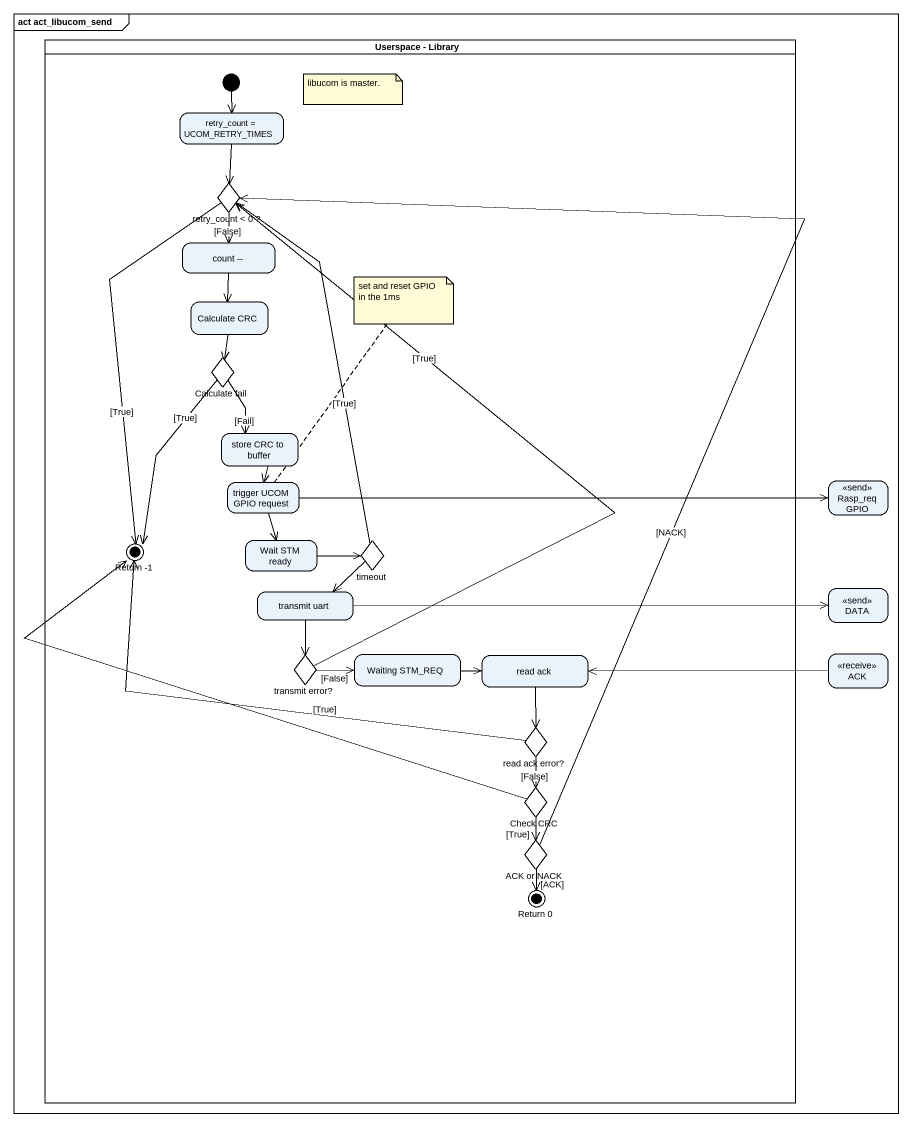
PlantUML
@startuml
mainframe act act_libucom_send
hide empty description
state "Userspace - Library" as Userspace_Library <<partition>> {
  state "retry_count = UCOM_RETRY_TIMES" as retry_count_UCOM_RETRY_TIMES
  state "retry_count < 0 ?" as retry_count_0 <<choice>>
  state "count --" as count
  state "Calculate CRC" as Calculate_CRC
  state "Calculate fail" as Calculate_fail <<choice>>
  state "store CRC to buffer" as store_CRC_to_buffer
  state "trigger UCOM GPIO request" as trigger_UCOM_GPIO_request
  state "Return -1" as Return_1 <<end>>
  state "Wait STM ready" as Wait_STM_ready
  state timeout <<choice>>
  state "transmit uart" as transmit_uart
  state "transmit error?" as transmit_error <<choice>>
  state "Waiting STM_REQ" as Waiting_STM_REQ
  state "read ack" as read_ack
  state "read ack error?" as read_ack_error <<choice>>
  state "Check CRC" as Check_CRC <<choice>>
  state "ACK or NACK" as ACK_or_NACK <<choice>>
  state "Return 0" as Return_0 <<end>>
  [*] --> retry_count_UCOM_RETRY_TIMES
}
state "Rasp_req GPIO" as Rasp_req_GPIO <<send>>
state DATA <<send>>
state ACK <<receive>>
retry_count_UCOM_RETRY_TIMES --> retry_count_0
retry_count_0 --> count : [False]
retry_count_0 --> Return_1 : [True]
count --> Calculate_CRC
Calculate_CRC --> Calculate_fail
Calculate_fail --> store_CRC_to_buffer : [Fail]
Calculate_fail --> Return_1 : [True]
store_CRC_to_buffer --> trigger_UCOM_GPIO_request
trigger_UCOM_GPIO_request -right-> Rasp_req_GPIO
trigger_UCOM_GPIO_request --> Wait_STM_ready
Wait_STM_ready -right-> timeout
timeout -up-> retry_count_0 : [True]
timeout --> transmit_uart
transmit_uart -right-> DATA
transmit_uart --> transmit_error
transmit_error -up-> retry_count_0 : [True]
transmit_error -right-> Waiting_STM_REQ : [False]
Waiting_STM_REQ -right-> read_ack
read_ack --> read_ack_error
ACK -left-> read_ack
read_ack_error -left-> Return_1 : [True]
read_ack_error --> Check_CRC : [False]
Check_CRC -up-> Return_1
Check_CRC --> ACK_or_NACK : [True]
ACK_or_NACK -up-> retry_count_0 : [NACK]
ACK_or_NACK --> Return_0 : [ACK]
note as N1
  libucom is master.
end note
note top of trigger_UCOM_GPIO_request : set and reset GPIO in the 1ms
@enduml
